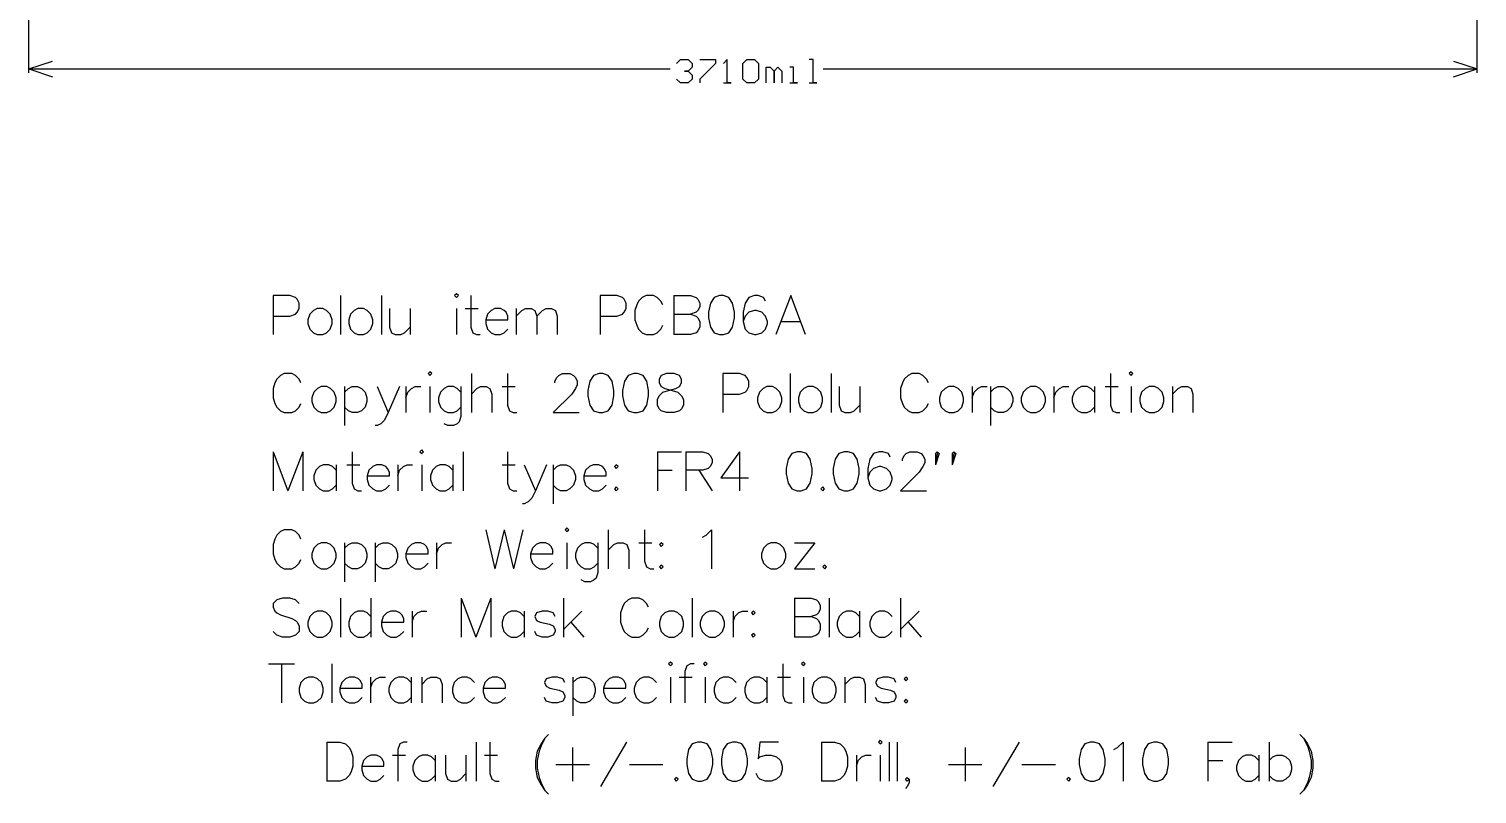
# Model space of a CAD drawing. Header units: millimetres. Extents: x 0.14 to 3.85, y -1.87 to 3.85.
# Drawn here: x 0.145 to 3.855, y -1.868 to 0.092 of the extents above; entities that cross this region are included whole.
import ezdxf

# ---------------------------------------------------------------- set-up
doc = ezdxf.new("R2010")
doc.units = ezdxf.units.MM
doc.layers.add('gg1', color=1, linetype='CONTINUOUS')

msp = doc.modelspace()

# ---------------------------------------------------------------- linework, layer by layer
at = {"layer": 'gg1', "color": 1}
for points in [[(0.145, -0.02), (0.145, 1.99)], [(3.855, -0.02), (3.855, 1.986)], [(0.145, -0.01), (0.205, 0.01)], [(1.8041, 0.004), (1.8141, 0.014), (1.834, 0.014), (1.844, 0.004), (1.844, -0.006), (1.834, -0.016), (1.8241, -0.016), (1.834, -0.016), (1.844, -0.026), (1.844, -0.036), (1.834, -0.046), (1.8141, -0.046), (1.8041, -0.036)], [(1.864, 0.014), (1.904, 0.014), (1.904, 0.004), (1.864, -0.036), (1.864, -0.046)], [(1.924, -0.046), (1.944, -0.046), (1.934, -0.046), (1.934, 0.014), (1.924, 0.004)], [(1.974, 0.004), (1.984, 0.014), (2.004, 0.014), (2.014, 0.004), (2.014, -0.036), (2.004, -0.046), (1.984, -0.046), (1.974, -0.036), (1.974, 0.004)], [(2.1439, -0.046), (2.1639, -0.046), (2.1539, -0.046), (2.1539, 0.014), (2.1439, 0.014)], [(3.795, 0.01), (3.855, -0.01)], [(0.145, -0.01), (1.7881, -0.01)], [(0.145, -0.01), (0.205, -0.03)], [(2.034, -0.046), (2.034, -0.006), (2.044, -0.006), (2.054, -0.016), (2.054, -0.046), (2.054, -0.016), (2.064, -0.006), (2.074, -0.016), (2.074, -0.046)], [(2.094, -0.046), (2.114, -0.046), (2.104, -0.046), (2.104, -0.006), (2.094, -0.006)], [(2.1799, -0.01), (3.855, -0.01)], [(3.795, -0.03), (3.855, -0.01)], [(0.7704, -0.6433), (0.8133, -0.6433), (0.8276, -0.6385), (0.8323, -0.6338), (0.8371, -0.6243), (0.8371, -0.61), (0.8323, -0.6005), (0.8276, -0.5957), (0.8133, -0.5909), (0.7704, -0.5909), (0.7704, -0.6909)], [(0.9433, -0.5909), (0.9433, -0.6909)], [(1.048, -0.5909), (1.048, -0.6909)], [(1.2356, -0.5909), (1.2403, -0.5957), (1.2451, -0.5909), (1.2403, -0.5862), (1.2356, -0.5909)], [(1.277, -0.5909), (1.277, -0.6719), (1.2818, -0.6862), (1.2913, -0.6909), (1.3008, -0.6909)], [(1.6084, -0.6433), (1.6512, -0.6433), (1.6655, -0.6385), (1.6703, -0.6338), (1.675, -0.6243), (1.675, -0.61), (1.6703, -0.6005), (1.6655, -0.5957), (1.6512, -0.5909), (1.6084, -0.5909), (1.6084, -0.6909)], [(1.7688, -0.6147), (1.764, -0.6052), (1.7545, -0.5957), (1.745, -0.5909), (1.726, -0.5909), (1.7164, -0.5957), (1.7069, -0.6052), (1.7022, -0.6147), (1.6974, -0.629), (1.6974, -0.6528), (1.7022, -0.6671), (1.7069, -0.6766), (1.7164, -0.6862), (1.726, -0.6909), (1.745, -0.6909), (1.7545, -0.6862), (1.764, -0.6766), (1.7688, -0.6671)], [(1.7969, -0.5909), (1.7969, -0.6909)], [(1.7969, -0.5909), (1.8397, -0.5909), (1.854, -0.5957), (1.8588, -0.6005), (1.8635, -0.61), (1.8635, -0.6195), (1.8588, -0.629), (1.854, -0.6338), (1.8397, -0.6385)], [(1.9145, -0.5909), (1.9002, -0.5957), (1.8907, -0.61), (1.8859, -0.6338), (1.8859, -0.6481), (1.8907, -0.6719), (1.9002, -0.6862), (1.9145, -0.6909), (1.924, -0.6909), (1.9383, -0.6862), (1.9478, -0.6719), (1.9526, -0.6481), (1.9526, -0.6338), (1.9478, -0.61), (1.9383, -0.5957), (1.924, -0.5909), (1.9145, -0.5909)], [(2.0321, -0.6052), (2.0273, -0.5957), (2.013, -0.5909), (2.0035, -0.5909), (1.9892, -0.5957), (1.9797, -0.61), (1.975, -0.6338), (1.975, -0.6576), (1.9797, -0.6766), (1.9892, -0.6862), (2.0035, -0.6909), (2.0083, -0.6909), (2.0226, -0.6862), (2.0321, -0.6766), (2.0368, -0.6623), (2.0368, -0.6576), (2.0321, -0.6433), (2.0226, -0.6338), (2.0083, -0.629), (2.0035, -0.629), (1.9892, -0.6338), (1.9797, -0.6433), (1.975, -0.6576)], [(2.1349, -0.6909), (2.0968, -0.5909), (2.0587, -0.6909)], [(0.8833, -0.6243), (0.8738, -0.629), (0.8642, -0.6385), (0.8595, -0.6528), (0.8595, -0.6623), (0.8642, -0.6766), (0.8738, -0.6862), (0.8833, -0.6909), (0.8976, -0.6909), (0.9071, -0.6862), (0.9166, -0.6766), (0.9214, -0.6623), (0.9214, -0.6528), (0.9166, -0.6385), (0.9071, -0.629), (0.8976, -0.6243), (0.8833, -0.6243)], [(0.988, -0.6243), (0.9785, -0.629), (0.969, -0.6385), (0.9642, -0.6528), (0.9642, -0.6623), (0.969, -0.6766), (0.9785, -0.6862), (0.988, -0.6909), (1.0023, -0.6909), (1.0118, -0.6862), (1.0213, -0.6766), (1.0261, -0.6623), (1.0261, -0.6528), (1.0213, -0.6385), (1.0118, -0.629), (1.0023, -0.6243), (0.988, -0.6243)], [(1.069, -0.6243), (1.069, -0.6719), (1.0737, -0.6862), (1.0832, -0.6909), (1.0975, -0.6909), (1.107, -0.6862), (1.1213, -0.6719)], [(1.1213, -0.6243), (1.1213, -0.6909)], [(1.2403, -0.6243), (1.2403, -0.6909)], [(1.2627, -0.6243), (1.2961, -0.6243)], [(1.3151, -0.6528), (1.3722, -0.6528), (1.3722, -0.6433), (1.3675, -0.6338), (1.3627, -0.629), (1.3532, -0.6243), (1.3389, -0.6243), (1.3294, -0.629), (1.3199, -0.6385), (1.3151, -0.6528), (1.3151, -0.6623), (1.3199, -0.6766), (1.3294, -0.6862), (1.3389, -0.6909), (1.3532, -0.6909), (1.3627, -0.6862), (1.3722, -0.6766)], [(1.3936, -0.6243), (1.3936, -0.6909)], [(1.3936, -0.6433), (1.4079, -0.629), (1.4175, -0.6243), (1.4317, -0.6243), (1.4413, -0.629), (1.446, -0.6433), (1.446, -0.6909)], [(1.446, -0.6433), (1.4603, -0.629), (1.4698, -0.6243), (1.4841, -0.6243), (1.4936, -0.629), (1.4984, -0.6433), (1.4984, -0.6909)], [(1.7969, -0.6385), (1.8397, -0.6385), (1.854, -0.6433), (1.8588, -0.6481), (1.8635, -0.6576), (1.8635, -0.6719), (1.8588, -0.6814), (1.854, -0.6862), (1.8397, -0.6909), (1.7969, -0.6909)], [(2.073, -0.6576), (2.1206, -0.6576)], [(0.8419, -0.8147), (0.8371, -0.8052), (0.8276, -0.7957), (0.8181, -0.7909), (0.799, -0.7909), (0.7895, -0.7957), (0.78, -0.8052), (0.7752, -0.8147), (0.7704, -0.829), (0.7704, -0.8528), (0.7752, -0.8671), (0.78, -0.8766), (0.7895, -0.8862), (0.799, -0.8909), (0.8181, -0.8909), (0.8276, -0.8862), (0.8371, -0.8766), (0.8419, -0.8671)], [(1.1675, -0.7909), (1.1723, -0.7957), (1.177, -0.7909), (1.1723, -0.7862), (1.1675, -0.7909)], [(1.2784, -0.7909), (1.2784, -0.8909)], [(1.3713, -0.7909), (1.3713, -0.8719), (1.376, -0.8862), (1.3856, -0.8909), (1.3951, -0.8909)], [(1.4927, -0.8147), (1.4927, -0.81), (1.4974, -0.8005), (1.5022, -0.7957), (1.5117, -0.7909), (1.5308, -0.7909), (1.5403, -0.7957), (1.545, -0.8005), (1.5498, -0.81), (1.5498, -0.8195), (1.545, -0.829), (1.5355, -0.8433), (1.4879, -0.8909), (1.5546, -0.8909)], [(1.6055, -0.7909), (1.5912, -0.7957), (1.5817, -0.81), (1.5769, -0.8338), (1.5769, -0.8481), (1.5817, -0.8719), (1.5912, -0.8862), (1.6055, -0.8909), (1.615, -0.8909), (1.6293, -0.8862), (1.6388, -0.8719), (1.6436, -0.8481), (1.6436, -0.8338), (1.6388, -0.81), (1.6293, -0.7957), (1.615, -0.7909), (1.6055, -0.7909)], [(1.6945, -0.7909), (1.6803, -0.7957), (1.6707, -0.81), (1.666, -0.8338), (1.666, -0.8481), (1.6707, -0.8719), (1.6803, -0.8862), (1.6945, -0.8909), (1.7041, -0.8909), (1.7183, -0.8862), (1.7279, -0.8719), (1.7326, -0.8481), (1.7326, -0.8338), (1.7279, -0.81), (1.7183, -0.7957), (1.7041, -0.7909), (1.6945, -0.7909)], [(1.7788, -0.7909), (1.7645, -0.7957), (1.7598, -0.8052), (1.7598, -0.8147), (1.7645, -0.8243), (1.774, -0.829), (1.7931, -0.8338), (1.8074, -0.8385), (1.8169, -0.8481), (1.8217, -0.8576), (1.8217, -0.8719), (1.8169, -0.8814), (1.8121, -0.8862), (1.7978, -0.8909), (1.7788, -0.8909), (1.7645, -0.8862), (1.7598, -0.8814), (1.755, -0.8719), (1.755, -0.8576), (1.7598, -0.8481), (1.7693, -0.8385), (1.7836, -0.8338), (1.8026, -0.829), (1.8121, -0.8243), (1.8169, -0.8147), (1.8169, -0.8052), (1.8121, -0.7957), (1.7978, -0.7909), (1.7788, -0.7909)], [(1.9226, -0.8433), (1.9654, -0.8433), (1.9797, -0.8385), (1.9845, -0.8338), (1.9892, -0.8243), (1.9892, -0.81), (1.9845, -0.8005), (1.9797, -0.7957), (1.9654, -0.7909), (1.9226, -0.7909), (1.9226, -0.8909)], [(2.0954, -0.7909), (2.0954, -0.8909)], [(2.2001, -0.7909), (2.2001, -0.8909)], [(2.4496, -0.8147), (2.4449, -0.8052), (2.4353, -0.7957), (2.4258, -0.7909), (2.4068, -0.7909), (2.3972, -0.7957), (2.3877, -0.8052), (2.383, -0.8147), (2.3782, -0.829), (2.3782, -0.8528), (2.383, -0.8671), (2.3877, -0.8766), (2.3972, -0.8862), (2.4068, -0.8909), (2.4258, -0.8909), (2.4353, -0.8862), (2.4449, -0.8766), (2.4496, -0.8671)], [(2.9162, -0.7909), (2.9162, -0.8719), (2.9209, -0.8862), (2.9305, -0.8909), (2.94, -0.8909)], [(2.9638, -0.7909), (2.9685, -0.7957), (2.9733, -0.7909), (2.9685, -0.7862), (2.9638, -0.7909)], [(0.8938, -0.8243), (0.8842, -0.829), (0.8747, -0.8385), (0.87, -0.8528), (0.87, -0.8623), (0.8747, -0.8766), (0.8842, -0.8862), (0.8938, -0.8909), (0.908, -0.8909), (0.9176, -0.8862), (0.9271, -0.8766), (0.9318, -0.8623), (0.9318, -0.8528), (0.9271, -0.8385), (0.9176, -0.829), (0.908, -0.8243), (0.8938, -0.8243)], [(0.9537, -0.8243), (0.9537, -0.9242)], [(0.9537, -0.8385), (0.9633, -0.829), (0.9728, -0.8243), (0.9871, -0.8243), (0.9966, -0.829), (1.0061, -0.8385), (1.0109, -0.8528), (1.0109, -0.8623), (1.0061, -0.8766), (0.9966, -0.8862), (0.9871, -0.8909), (0.9728, -0.8909), (0.9633, -0.8862), (0.9537, -0.8766)], [(1.0942, -0.8243), (1.0656, -0.8909), (1.0561, -0.91), (1.0466, -0.9195), (1.0371, -0.9242), (1.0323, -0.9242)], [(1.0371, -0.8243), (1.0656, -0.8909)], [(1.1109, -0.8243), (1.1109, -0.8909)], [(1.1109, -0.8528), (1.1156, -0.8385), (1.1251, -0.829), (1.1347, -0.8243), (1.1489, -0.8243)], [(1.1723, -0.8243), (1.1723, -0.8909)], [(1.2518, -0.8385), (1.2423, -0.829), (1.2327, -0.8243), (1.2184, -0.8243), (1.2089, -0.829), (1.1994, -0.8385), (1.1946, -0.8528), (1.1946, -0.8623), (1.1994, -0.8766), (1.2089, -0.8862), (1.2184, -0.8909), (1.2327, -0.8909), (1.2423, -0.8862), (1.2518, -0.8766)], [(1.2518, -0.8243), (1.2518, -0.9004), (1.247, -0.9147), (1.2423, -0.9195), (1.2327, -0.9242), (1.2184, -0.9242), (1.2089, -0.9195)], [(1.2784, -0.8433), (1.2927, -0.829), (1.3022, -0.8243), (1.3165, -0.8243), (1.326, -0.829), (1.3308, -0.8433), (1.3308, -0.8909)], [(1.357, -0.8243), (1.3903, -0.8243)], [(2.0354, -0.8243), (2.0259, -0.829), (2.0164, -0.8385), (2.0116, -0.8528), (2.0116, -0.8623), (2.0164, -0.8766), (2.0259, -0.8862), (2.0354, -0.8909), (2.0497, -0.8909), (2.0592, -0.8862), (2.0687, -0.8766), (2.0735, -0.8623), (2.0735, -0.8528), (2.0687, -0.8385), (2.0592, -0.829), (2.0497, -0.8243), (2.0354, -0.8243)], [(2.1402, -0.8243), (2.1306, -0.829), (2.1211, -0.8385), (2.1164, -0.8528), (2.1164, -0.8623), (2.1211, -0.8766), (2.1306, -0.8862), (2.1402, -0.8909), (2.1544, -0.8909), (2.164, -0.8862), (2.1735, -0.8766), (2.1782, -0.8623), (2.1782, -0.8528), (2.1735, -0.8385), (2.164, -0.829), (2.1544, -0.8243), (2.1402, -0.8243)], [(2.2211, -0.8243), (2.2211, -0.8719), (2.2259, -0.8862), (2.2354, -0.8909), (2.2497, -0.8909), (2.2592, -0.8862), (2.2735, -0.8719)], [(2.2735, -0.8243), (2.2735, -0.8909)], [(2.5015, -0.8243), (2.492, -0.829), (2.4825, -0.8385), (2.4777, -0.8528), (2.4777, -0.8623), (2.4825, -0.8766), (2.492, -0.8862), (2.5015, -0.8909), (2.5158, -0.8909), (2.5253, -0.8862), (2.5348, -0.8766), (2.5396, -0.8623), (2.5396, -0.8528), (2.5348, -0.8385), (2.5253, -0.829), (2.5158, -0.8243), (2.5015, -0.8243)], [(2.5615, -0.8243), (2.5615, -0.8909)], [(2.5615, -0.8528), (2.5663, -0.8385), (2.5758, -0.829), (2.5853, -0.8243), (2.5996, -0.8243)], [(2.6086, -0.8243), (2.6086, -0.9242)], [(2.6086, -0.8385), (2.6181, -0.829), (2.6277, -0.8243), (2.642, -0.8243), (2.6515, -0.829), (2.661, -0.8385), (2.6658, -0.8528), (2.6658, -0.8623), (2.661, -0.8766), (2.6515, -0.8862), (2.642, -0.8909), (2.6277, -0.8909), (2.6181, -0.8862), (2.6086, -0.8766)], [(2.711, -0.8243), (2.7015, -0.829), (2.6919, -0.8385), (2.6872, -0.8528), (2.6872, -0.8623), (2.6919, -0.8766), (2.7015, -0.8862), (2.711, -0.8909), (2.7253, -0.8909), (2.7348, -0.8862), (2.7443, -0.8766), (2.7491, -0.8623), (2.7491, -0.8528), (2.7443, -0.8385), (2.7348, -0.829), (2.7253, -0.8243), (2.711, -0.8243)], [(2.771, -0.8243), (2.771, -0.8909)], [(2.771, -0.8528), (2.7757, -0.8385), (2.7853, -0.829), (2.7948, -0.8243), (2.8091, -0.8243)], [(2.8752, -0.8385), (2.8657, -0.829), (2.8562, -0.8243), (2.8419, -0.8243), (2.8324, -0.829), (2.8229, -0.8385), (2.8181, -0.8528), (2.8181, -0.8623), (2.8229, -0.8766), (2.8324, -0.8862), (2.8419, -0.8909), (2.8562, -0.8909), (2.8657, -0.8862), (2.8752, -0.8766)], [(2.8752, -0.8243), (2.8752, -0.8909)], [(2.9019, -0.8243), (2.9352, -0.8243)], [(2.9685, -0.8243), (2.9685, -0.8909)], [(3.0147, -0.8243), (3.0052, -0.829), (2.9957, -0.8385), (2.9909, -0.8528), (2.9909, -0.8623), (2.9957, -0.8766), (3.0052, -0.8862), (3.0147, -0.8909), (3.029, -0.8909), (3.0385, -0.8862), (3.0481, -0.8766), (3.0528, -0.8623), (3.0528, -0.8528), (3.0481, -0.8385), (3.0385, -0.829), (3.029, -0.8243), (3.0147, -0.8243)], [(3.0747, -0.8243), (3.0747, -0.8909)], [(3.0747, -0.8433), (3.089, -0.829), (3.0985, -0.8243), (3.1128, -0.8243), (3.1223, -0.829), (3.1271, -0.8433), (3.1271, -0.8909)], [(0.7704, -0.9909), (0.7704, -1.0909)], [(0.7704, -0.9909), (0.8085, -1.0909)], [(0.8466, -0.9909), (0.8085, -1.0909)], [(0.8466, -0.9909), (0.8466, -1.0909)], [(0.9733, -0.9909), (0.9733, -1.0719), (0.978, -1.0862), (0.9875, -1.0909), (0.9971, -1.0909)], [(1.1466, -0.9909), (1.1513, -0.9957), (1.1561, -0.9909), (1.1513, -0.9862), (1.1466, -0.9909)], [(1.2575, -0.9909), (1.2575, -1.0909)], [(1.3713, -0.9909), (1.3713, -1.0719), (1.376, -1.0862), (1.3856, -1.0909), (1.3951, -1.0909)], [(1.755, -0.9909), (1.755, -1.0909)], [(1.755, -0.9909), (1.8169, -0.9909)], [(1.8283, -0.9909), (1.8283, -1.0909)], [(1.8283, -0.9909), (1.8712, -0.9909), (1.8854, -0.9957), (1.8902, -1.0005), (1.895, -1.01), (1.895, -1.0195), (1.8902, -1.029), (1.8854, -1.0338), (1.8712, -1.0385), (1.8283, -1.0385)], [(1.965, -0.9909), (1.9173, -1.0576), (1.9888, -1.0576)], [(1.965, -0.9909), (1.965, -1.0909)], [(2.1135, -0.9909), (2.0992, -0.9957), (2.0897, -1.01), (2.0849, -1.0338), (2.0849, -1.0481), (2.0897, -1.0719), (2.0992, -1.0862), (2.1135, -1.0909), (2.123, -1.0909), (2.1373, -1.0862), (2.1468, -1.0719), (2.1516, -1.0481), (2.1516, -1.0338), (2.1468, -1.01), (2.1373, -0.9957), (2.123, -0.9909), (2.1135, -0.9909)], [(2.2339, -0.9909), (2.2197, -0.9957), (2.2101, -1.01), (2.2054, -1.0338), (2.2054, -1.0481), (2.2101, -1.0719), (2.2197, -1.0862), (2.2339, -1.0909), (2.2435, -1.0909), (2.2577, -1.0862), (2.2673, -1.0719), (2.272, -1.0481), (2.272, -1.0338), (2.2673, -1.01), (2.2577, -0.9957), (2.2435, -0.9909), (2.2339, -0.9909)], [(2.3515, -1.0052), (2.3468, -0.9957), (2.3325, -0.9909), (2.323, -0.9909), (2.3087, -0.9957), (2.2992, -1.01), (2.2944, -1.0338), (2.2944, -1.0576), (2.2992, -1.0766), (2.3087, -1.0862), (2.323, -1.0909), (2.3277, -1.0909), (2.342, -1.0862), (2.3515, -1.0766), (2.3563, -1.0623), (2.3563, -1.0576), (2.3515, -1.0433), (2.342, -1.0338), (2.3277, -1.029), (2.323, -1.029), (2.3087, -1.0338), (2.2992, -1.0433), (2.2944, -1.0576)], [(2.383, -1.0147), (2.383, -1.01), (2.3877, -1.0005), (2.3925, -0.9957), (2.402, -0.9909), (2.421, -0.9909), (2.4306, -0.9957), (2.4353, -1.0005), (2.4401, -1.01), (2.4401, -1.0195), (2.4353, -1.029), (2.4258, -1.0433), (2.3782, -1.0909), (2.4449, -1.0909)], [(2.472, -0.9909), (2.4672, -0.9957), (2.4672, -1.0243)], [(2.472, -0.9909), (2.4767, -0.9957), (2.4672, -1.0243)], [(2.472, -0.9957), (2.4672, -1.0243)], [(2.5148, -0.9909), (2.5101, -0.9957), (2.5101, -1.0243)], [(2.5148, -0.9909), (2.5196, -0.9957), (2.5101, -1.0243)], [(2.5148, -0.9957), (2.5101, -1.0243)], [(0.9323, -1.0385), (0.9228, -1.029), (0.9133, -1.0243), (0.899, -1.0243), (0.8895, -1.029), (0.8799, -1.0385), (0.8752, -1.0528), (0.8752, -1.0623), (0.8799, -1.0766), (0.8895, -1.0862), (0.899, -1.0909), (0.9133, -1.0909), (0.9228, -1.0862), (0.9323, -1.0766)], [(0.9323, -1.0243), (0.9323, -1.0909)], [(0.959, -1.0243), (0.9923, -1.0243)], [(1.0114, -1.0528), (1.0685, -1.0528), (1.0685, -1.0433), (1.0637, -1.0338), (1.059, -1.029), (1.0494, -1.0243), (1.0352, -1.0243), (1.0256, -1.029), (1.0161, -1.0385), (1.0114, -1.0528), (1.0114, -1.0623), (1.0161, -1.0766), (1.0256, -1.0862), (1.0352, -1.0909), (1.0494, -1.0909), (1.059, -1.0862), (1.0685, -1.0766)], [(1.0899, -1.0243), (1.0899, -1.0909)], [(1.0899, -1.0528), (1.0947, -1.0385), (1.1042, -1.029), (1.1137, -1.0243), (1.128, -1.0243)], [(1.1513, -1.0243), (1.1513, -1.0909)], [(1.2308, -1.0385), (1.2213, -1.029), (1.2118, -1.0243), (1.1975, -1.0243), (1.188, -1.029), (1.1785, -1.0385), (1.1737, -1.0528), (1.1737, -1.0623), (1.1785, -1.0766), (1.188, -1.0862), (1.1975, -1.0909), (1.2118, -1.0909), (1.2213, -1.0862), (1.2308, -1.0766)], [(1.2308, -1.0243), (1.2308, -1.0909)], [(1.357, -1.0243), (1.3903, -1.0243)], [(1.4713, -1.0243), (1.4427, -1.0909), (1.4332, -1.11), (1.4236, -1.1195), (1.4141, -1.1242), (1.4094, -1.1242)], [(1.4141, -1.0243), (1.4427, -1.0909)], [(1.4879, -1.0243), (1.4879, -1.1242)], [(1.4879, -1.0385), (1.4974, -1.029), (1.507, -1.0243), (1.5212, -1.0243), (1.5308, -1.029), (1.5403, -1.0385), (1.545, -1.0528), (1.545, -1.0623), (1.5403, -1.0766), (1.5308, -1.0862), (1.5212, -1.0909), (1.507, -1.0909), (1.4974, -1.0862), (1.4879, -1.0766)], [(1.5665, -1.0528), (1.6236, -1.0528), (1.6236, -1.0433), (1.6188, -1.0338), (1.6141, -1.029), (1.6046, -1.0243), (1.5903, -1.0243), (1.5808, -1.029), (1.5712, -1.0385), (1.5665, -1.0528), (1.5665, -1.0623), (1.5712, -1.0766), (1.5808, -1.0862), (1.5903, -1.0909), (1.6046, -1.0909), (1.6141, -1.0862), (1.6236, -1.0766)], [(1.6498, -1.0243), (1.645, -1.029), (1.6498, -1.0338), (1.6545, -1.029), (1.6498, -1.0243)], [(1.755, -1.0385), (1.7931, -1.0385)], [(1.8616, -1.0385), (1.895, -1.0909)], [(1.6498, -1.0814), (1.645, -1.0862), (1.6498, -1.0909), (1.6545, -1.0862), (1.6498, -1.0814)], [(2.1787, -1.0814), (2.174, -1.0862), (2.1787, -1.0909), (2.1835, -1.0862), (2.1787, -1.0814)], [(1.5184, -1.1909), (1.5231, -1.1957), (1.5279, -1.1909), (1.5231, -1.1862), (1.5184, -1.1909)], [(0.8419, -1.2147), (0.8371, -1.2052), (0.8276, -1.1957), (0.8181, -1.1909), (0.799, -1.1909), (0.7895, -1.1957), (0.78, -1.2052), (0.7752, -1.2147), (0.7704, -1.229), (0.7704, -1.2528), (0.7752, -1.2671), (0.78, -1.2766), (0.7895, -1.2862), (0.799, -1.2909), (0.8181, -1.2909), (0.8276, -1.2862), (0.8371, -1.2766), (0.8419, -1.2671)], [(0.8938, -1.2243), (0.8842, -1.229), (0.8747, -1.2385), (0.87, -1.2528), (0.87, -1.2623), (0.8747, -1.2766), (0.8842, -1.2862), (0.8938, -1.2909), (0.908, -1.2909), (0.9176, -1.2862), (0.9271, -1.2766), (0.9318, -1.2623), (0.9318, -1.2528), (0.9271, -1.2385), (0.9176, -1.229), (0.908, -1.2243), (0.8938, -1.2243)], [(0.9537, -1.2243), (0.9537, -1.3242)], [(0.9537, -1.2385), (0.9633, -1.229), (0.9728, -1.2243), (0.9871, -1.2243), (0.9966, -1.229), (1.0061, -1.2385), (1.0109, -1.2528), (1.0109, -1.2623), (1.0061, -1.2766), (0.9966, -1.2862), (0.9871, -1.2909), (0.9728, -1.2909), (0.9633, -1.2862), (0.9537, -1.2766)], [(1.0323, -1.2243), (1.0323, -1.3242)], [(1.0323, -1.2385), (1.0418, -1.229), (1.0513, -1.2243), (1.0656, -1.2243), (1.0751, -1.229), (1.0847, -1.2385), (1.0894, -1.2528), (1.0894, -1.2623), (1.0847, -1.2766), (1.0751, -1.2862), (1.0656, -1.2909), (1.0513, -1.2909), (1.0418, -1.2862), (1.0323, -1.2766)], [(1.1109, -1.2528), (1.168, -1.2528), (1.168, -1.2433), (1.1632, -1.2338), (1.1585, -1.229), (1.1489, -1.2243), (1.1347, -1.2243), (1.1251, -1.229), (1.1156, -1.2385), (1.1109, -1.2528), (1.1109, -1.2623), (1.1156, -1.2766), (1.1251, -1.2862), (1.1347, -1.2909), (1.1489, -1.2909), (1.1585, -1.2862), (1.168, -1.2766)], [(1.1894, -1.2243), (1.1894, -1.2909)], [(1.1894, -1.2528), (1.1942, -1.2385), (1.2037, -1.229), (1.2132, -1.2243), (1.2275, -1.2243)], [(1.3151, -1.1909), (1.3389, -1.2909)], [(1.3627, -1.1909), (1.3389, -1.2909)], [(1.3627, -1.1909), (1.3865, -1.2909)], [(1.4103, -1.1909), (1.3865, -1.2909)], [(1.4303, -1.2528), (1.4874, -1.2528), (1.4874, -1.2433), (1.4827, -1.2338), (1.4779, -1.229), (1.4684, -1.2243), (1.4541, -1.2243), (1.4446, -1.229), (1.4351, -1.2385), (1.4303, -1.2528), (1.4303, -1.2623), (1.4351, -1.2766), (1.4446, -1.2862), (1.4541, -1.2909), (1.4684, -1.2909), (1.4779, -1.2862), (1.4874, -1.2766)], [(1.5231, -1.2243), (1.5231, -1.2909)], [(1.6027, -1.2385), (1.5931, -1.229), (1.5836, -1.2243), (1.5693, -1.2243), (1.5598, -1.229), (1.5503, -1.2385), (1.5455, -1.2528), (1.5455, -1.2623), (1.5503, -1.2766), (1.5598, -1.2862), (1.5693, -1.2909), (1.5836, -1.2909), (1.5931, -1.2862), (1.6027, -1.2766)], [(1.6027, -1.2243), (1.6027, -1.3004), (1.5979, -1.3147), (1.5931, -1.3195), (1.5836, -1.3242), (1.5693, -1.3242), (1.5598, -1.3195)], [(1.6293, -1.1909), (1.6293, -1.2909)], [(1.6293, -1.2433), (1.6436, -1.229), (1.6531, -1.2243), (1.6674, -1.2243), (1.6769, -1.229), (1.6817, -1.2433), (1.6817, -1.2909)], [(1.7079, -1.2243), (1.7412, -1.2243)], [(1.7221, -1.1909), (1.7221, -1.2719), (1.7269, -1.2862), (1.7364, -1.2909), (1.746, -1.2909)], [(1.765, -1.2243), (1.7602, -1.229), (1.765, -1.2338), (1.7698, -1.229), (1.765, -1.2243)], [(1.8702, -1.21), (1.8797, -1.2052), (1.894, -1.1909), (1.894, -1.2909)], [(2.0459, -1.2243), (2.0364, -1.229), (2.0268, -1.2385), (2.0221, -1.2528), (2.0221, -1.2623), (2.0268, -1.2766), (2.0364, -1.2862), (2.0459, -1.2909), (2.0602, -1.2909), (2.0697, -1.2862), (2.0792, -1.2766), (2.084, -1.2623), (2.084, -1.2528), (2.0792, -1.2385), (2.0697, -1.229), (2.0602, -1.2243), (2.0459, -1.2243)], [(2.1582, -1.2243), (2.1059, -1.2909)], [(2.1059, -1.2243), (2.1582, -1.2243)], [(1.765, -1.2814), (1.7602, -1.2862), (1.765, -1.2909), (1.7698, -1.2862), (1.765, -1.2814)], [(2.1059, -1.2909), (2.1582, -1.2909)], [(2.184, -1.2814), (2.1792, -1.2862), (2.184, -1.2909), (2.1887, -1.2862), (2.184, -1.2814)], [(0.8371, -1.3802), (0.8276, -1.3707), (0.8133, -1.3659), (0.7943, -1.3659), (0.78, -1.3707), (0.7704, -1.3802), (0.7704, -1.3897), (0.7752, -1.3993), (0.78, -1.404), (0.7895, -1.4088), (0.8181, -1.4183), (0.8276, -1.4231), (0.8323, -1.4278), (0.8371, -1.4373), (0.8371, -1.4516), (0.8276, -1.4612), (0.8133, -1.4659), (0.7943, -1.4659), (0.78, -1.4612), (0.7704, -1.4516)], [(0.9433, -1.3659), (0.9433, -1.4659)], [(1.0213, -1.3659), (1.0213, -1.4659)], [(1.2523, -1.3659), (1.2523, -1.4659)], [(1.2523, -1.3659), (1.2903, -1.4659)], [(1.3284, -1.3659), (1.2903, -1.4659)], [(1.3284, -1.3659), (1.3284, -1.4659)], [(1.5141, -1.3659), (1.5141, -1.4659)], [(1.7321, -1.3897), (1.7274, -1.3802), (1.7179, -1.3707), (1.7083, -1.3659), (1.6893, -1.3659), (1.6798, -1.3707), (1.6703, -1.3802), (1.6655, -1.3897), (1.6607, -1.404), (1.6607, -1.4278), (1.6655, -1.4421), (1.6703, -1.4516), (1.6798, -1.4612), (1.6893, -1.4659), (1.7083, -1.4659), (1.7179, -1.4612), (1.7274, -1.4516), (1.7321, -1.4421)], [(1.844, -1.3659), (1.844, -1.4659)], [(2.1059, -1.3659), (2.1059, -1.4659)], [(2.1059, -1.3659), (2.1487, -1.3659), (2.163, -1.3707), (2.1678, -1.3755), (2.1725, -1.385), (2.1725, -1.3945), (2.1678, -1.404), (2.163, -1.4088), (2.1487, -1.4135)], [(2.1949, -1.3659), (2.1949, -1.4659)], [(2.3782, -1.3659), (2.3782, -1.4659)], [(0.8833, -1.3993), (0.8738, -1.404), (0.8642, -1.4135), (0.8595, -1.4278), (0.8595, -1.4373), (0.8642, -1.4516), (0.8738, -1.4612), (0.8833, -1.4659), (0.8976, -1.4659), (0.9071, -1.4612), (0.9166, -1.4516), (0.9214, -1.4373), (0.9214, -1.4278), (0.9166, -1.4135), (0.9071, -1.404), (0.8976, -1.3993), (0.8833, -1.3993)], [(1.0213, -1.4135), (1.0118, -1.404), (1.0023, -1.3993), (0.988, -1.3993), (0.9785, -1.404), (0.969, -1.4135), (0.9642, -1.4278), (0.9642, -1.4373), (0.969, -1.4516), (0.9785, -1.4612), (0.988, -1.4659), (1.0023, -1.4659), (1.0118, -1.4612), (1.0213, -1.4516)], [(1.048, -1.4278), (1.1051, -1.4278), (1.1051, -1.4183), (1.1004, -1.4088), (1.0956, -1.404), (1.0861, -1.3993), (1.0718, -1.3993), (1.0623, -1.404), (1.0528, -1.4135), (1.048, -1.4278), (1.048, -1.4373), (1.0528, -1.4516), (1.0623, -1.4612), (1.0718, -1.4659), (1.0861, -1.4659), (1.0956, -1.4612), (1.1051, -1.4516)], [(1.1266, -1.3993), (1.1266, -1.4659)], [(1.1266, -1.4278), (1.1313, -1.4135), (1.1408, -1.404), (1.1504, -1.3993), (1.1646, -1.3993)], [(1.4141, -1.4135), (1.4046, -1.404), (1.3951, -1.3993), (1.3808, -1.3993), (1.3713, -1.404), (1.3618, -1.4135), (1.357, -1.4278), (1.357, -1.4373), (1.3618, -1.4516), (1.3713, -1.4612), (1.3808, -1.4659), (1.3951, -1.4659), (1.4046, -1.4612), (1.4141, -1.4516)], [(1.4141, -1.3993), (1.4141, -1.4659)], [(1.4932, -1.4135), (1.4884, -1.404), (1.4741, -1.3993), (1.4598, -1.3993), (1.4455, -1.404), (1.4408, -1.4135), (1.4455, -1.4231), (1.4551, -1.4278), (1.4789, -1.4326), (1.4884, -1.4373), (1.4932, -1.4469), (1.4932, -1.4516), (1.4884, -1.4612), (1.4741, -1.4659), (1.4598, -1.4659), (1.4455, -1.4612), (1.4408, -1.4516)], [(1.5617, -1.3993), (1.5141, -1.4469)], [(1.784, -1.3993), (1.7745, -1.404), (1.765, -1.4135), (1.7602, -1.4278), (1.7602, -1.4373), (1.765, -1.4516), (1.7745, -1.4612), (1.784, -1.4659), (1.7983, -1.4659), (1.8078, -1.4612), (1.8174, -1.4516), (1.8221, -1.4373), (1.8221, -1.4278), (1.8174, -1.4135), (1.8078, -1.404), (1.7983, -1.3993), (1.784, -1.3993)], [(1.8888, -1.3993), (1.8793, -1.404), (1.8697, -1.4135), (1.865, -1.4278), (1.865, -1.4373), (1.8697, -1.4516), (1.8793, -1.4612), (1.8888, -1.4659), (1.9031, -1.4659), (1.9126, -1.4612), (1.9221, -1.4516), (1.9269, -1.4373), (1.9269, -1.4278), (1.9221, -1.4135), (1.9126, -1.404), (1.9031, -1.3993), (1.8888, -1.3993)], [(1.9488, -1.3993), (1.9488, -1.4659)], [(1.9488, -1.4278), (1.9535, -1.4135), (1.9631, -1.404), (1.9726, -1.3993), (1.9869, -1.3993)], [(2.0007, -1.3993), (1.9959, -1.404), (2.0007, -1.4088), (2.0054, -1.404), (2.0007, -1.3993)], [(2.273, -1.4135), (2.2635, -1.404), (2.2539, -1.3993), (2.2397, -1.3993), (2.2301, -1.404), (2.2206, -1.4135), (2.2159, -1.4278), (2.2159, -1.4373), (2.2206, -1.4516), (2.2301, -1.4612), (2.2397, -1.4659), (2.2539, -1.4659), (2.2635, -1.4612), (2.273, -1.4516)], [(2.273, -1.3993), (2.273, -1.4659)], [(2.3568, -1.4135), (2.3473, -1.404), (2.3377, -1.3993), (2.3235, -1.3993), (2.3139, -1.404), (2.3044, -1.4135), (2.2996, -1.4278), (2.2996, -1.4373), (2.3044, -1.4516), (2.3139, -1.4612), (2.3235, -1.4659), (2.3377, -1.4659), (2.3473, -1.4612), (2.3568, -1.4516)], [(2.4258, -1.3993), (2.3782, -1.4469)], [(1.5331, -1.4278), (1.5665, -1.4659)], [(2.1059, -1.4135), (2.1487, -1.4135), (2.163, -1.4183), (2.1678, -1.4231), (2.1725, -1.4326), (2.1725, -1.4469), (2.1678, -1.4564), (2.163, -1.4612), (2.1487, -1.4659), (2.1059, -1.4659)], [(2.3972, -1.4278), (2.4306, -1.4659)], [(2.0007, -1.4564), (1.9959, -1.4612), (2.0007, -1.4659), (2.0054, -1.4612), (2.0007, -1.4564)], [(0.7584, -1.5349), (0.8251, -1.5349)], [(0.7918, -1.5349), (0.7918, -1.6349)], [(0.9208, -1.5349), (0.9208, -1.6349)], [(1.7839, -1.5349), (1.7887, -1.5397), (1.7935, -1.5349), (1.7887, -1.5302), (1.7839, -1.5349)], [(1.8492, -1.5349), (1.8396, -1.5349), (1.8301, -1.5397), (1.8254, -1.554), (1.8254, -1.6349)], [(1.873, -1.5349), (1.8777, -1.5397), (1.8825, -1.5349), (1.8777, -1.5302), (1.873, -1.5349)], [(2.0767, -1.5349), (2.0767, -1.6159), (2.0815, -1.6302), (2.091, -1.6349), (2.1005, -1.6349)], [(2.1243, -1.5349), (2.1291, -1.5397), (2.1339, -1.5349), (2.1291, -1.5302), (2.1243, -1.5349)], [(0.8608, -1.5683), (0.8513, -1.573), (0.8418, -1.5825), (0.837, -1.5968), (0.837, -1.6063), (0.8418, -1.6206), (0.8513, -1.6302), (0.8608, -1.6349), (0.8751, -1.6349), (0.8846, -1.6302), (0.8941, -1.6206), (0.8989, -1.6063), (0.8989, -1.5968), (0.8941, -1.5825), (0.8846, -1.573), (0.8751, -1.5683), (0.8608, -1.5683)], [(0.9417, -1.5968), (0.9989, -1.5968), (0.9989, -1.5873), (0.9941, -1.5778), (0.9894, -1.573), (0.9798, -1.5683), (0.9655, -1.5683), (0.956, -1.573), (0.9465, -1.5825), (0.9417, -1.5968), (0.9417, -1.6063), (0.9465, -1.6206), (0.956, -1.6302), (0.9655, -1.6349), (0.9798, -1.6349), (0.9894, -1.6302), (0.9989, -1.6206)], [(1.0203, -1.5683), (1.0203, -1.6349)], [(1.0203, -1.5968), (1.0251, -1.5825), (1.0346, -1.573), (1.0441, -1.5683), (1.0584, -1.5683)], [(1.1246, -1.5825), (1.115, -1.573), (1.1055, -1.5683), (1.0912, -1.5683), (1.0817, -1.573), (1.0722, -1.5825), (1.0674, -1.5968), (1.0674, -1.6063), (1.0722, -1.6206), (1.0817, -1.6302), (1.0912, -1.6349), (1.1055, -1.6349), (1.115, -1.6302), (1.1246, -1.6206)], [(1.1246, -1.5683), (1.1246, -1.6349)], [(1.1512, -1.5683), (1.1512, -1.6349)], [(1.1512, -1.5873), (1.1655, -1.573), (1.175, -1.5683), (1.1893, -1.5683), (1.1988, -1.573), (1.2036, -1.5873), (1.2036, -1.6349)], [(1.2869, -1.5825), (1.2774, -1.573), (1.2679, -1.5683), (1.2536, -1.5683), (1.2441, -1.573), (1.2345, -1.5825), (1.2298, -1.5968), (1.2298, -1.6063), (1.2345, -1.6206), (1.2441, -1.6302), (1.2536, -1.6349), (1.2679, -1.6349), (1.2774, -1.6302), (1.2869, -1.6206)], [(1.3083, -1.5968), (1.3655, -1.5968), (1.3655, -1.5873), (1.3607, -1.5778), (1.3559, -1.573), (1.3464, -1.5683), (1.3321, -1.5683), (1.3226, -1.573), (1.3131, -1.5825), (1.3083, -1.5968), (1.3083, -1.6063), (1.3131, -1.6206), (1.3226, -1.6302), (1.3321, -1.6349), (1.3464, -1.6349), (1.3559, -1.6302), (1.3655, -1.6206)], [(1.5178, -1.5825), (1.513, -1.573), (1.4988, -1.5683), (1.4845, -1.5683), (1.4702, -1.573), (1.4654, -1.5825), (1.4702, -1.5921), (1.4797, -1.5968), (1.5035, -1.6016), (1.513, -1.6063), (1.5178, -1.6159), (1.5178, -1.6206), (1.513, -1.6302), (1.4988, -1.6349), (1.4845, -1.6349), (1.4702, -1.6302), (1.4654, -1.6206)], [(1.5388, -1.5683), (1.5388, -1.6682)], [(1.5388, -1.5825), (1.5483, -1.573), (1.5578, -1.5683), (1.5721, -1.5683), (1.5816, -1.573), (1.5911, -1.5825), (1.5959, -1.5968), (1.5959, -1.6063), (1.5911, -1.6206), (1.5816, -1.6302), (1.5721, -1.6349), (1.5578, -1.6349), (1.5483, -1.6302), (1.5388, -1.6206)], [(1.6173, -1.5968), (1.6744, -1.5968), (1.6744, -1.5873), (1.6697, -1.5778), (1.6649, -1.573), (1.6554, -1.5683), (1.6411, -1.5683), (1.6316, -1.573), (1.6221, -1.5825), (1.6173, -1.5968), (1.6173, -1.6063), (1.6221, -1.6206), (1.6316, -1.6302), (1.6411, -1.6349), (1.6554, -1.6349), (1.6649, -1.6302), (1.6744, -1.6206)], [(1.753, -1.5825), (1.7435, -1.573), (1.734, -1.5683), (1.7197, -1.5683), (1.7102, -1.573), (1.7006, -1.5825), (1.6959, -1.5968), (1.6959, -1.6063), (1.7006, -1.6206), (1.7102, -1.6302), (1.7197, -1.6349), (1.734, -1.6349), (1.7435, -1.6302), (1.753, -1.6206)], [(1.7887, -1.5683), (1.7887, -1.6349)], [(1.8111, -1.5683), (1.8444, -1.5683)], [(1.8777, -1.5683), (1.8777, -1.6349)], [(1.9572, -1.5825), (1.9477, -1.573), (1.9382, -1.5683), (1.9239, -1.5683), (1.9144, -1.573), (1.9049, -1.5825), (1.9001, -1.5968), (1.9001, -1.6063), (1.9049, -1.6206), (1.9144, -1.6302), (1.9239, -1.6349), (1.9382, -1.6349), (1.9477, -1.6302), (1.9572, -1.6206)], [(2.0358, -1.5825), (2.0263, -1.573), (2.0168, -1.5683), (2.0025, -1.5683), (1.9929, -1.573), (1.9834, -1.5825), (1.9787, -1.5968), (1.9787, -1.6063), (1.9834, -1.6206), (1.9929, -1.6302), (2.0025, -1.6349), (2.0168, -1.6349), (2.0263, -1.6302), (2.0358, -1.6206)], [(2.0358, -1.5683), (2.0358, -1.6349)], [(2.0625, -1.5683), (2.0958, -1.5683)], [(2.1291, -1.5683), (2.1291, -1.6349)], [(2.1753, -1.5683), (2.1658, -1.573), (2.1562, -1.5825), (2.1515, -1.5968), (2.1515, -1.6063), (2.1562, -1.6206), (2.1658, -1.6302), (2.1753, -1.6349), (2.1896, -1.6349), (2.1991, -1.6302), (2.2086, -1.6206), (2.2134, -1.6063), (2.2134, -1.5968), (2.2086, -1.5825), (2.1991, -1.573), (2.1896, -1.5683), (2.1753, -1.5683)], [(2.2353, -1.5683), (2.2353, -1.6349)], [(2.2353, -1.5873), (2.2496, -1.573), (2.2591, -1.5683), (2.2734, -1.5683), (2.2829, -1.573), (2.2876, -1.5873), (2.2876, -1.6349)], [(2.3662, -1.5825), (2.3614, -1.573), (2.3472, -1.5683), (2.3329, -1.5683), (2.3186, -1.573), (2.3138, -1.5825), (2.3186, -1.5921), (2.3281, -1.5968), (2.3519, -1.6016), (2.3614, -1.6063), (2.3662, -1.6159), (2.3662, -1.6206), (2.3614, -1.6302), (2.3472, -1.6349), (2.3329, -1.6349), (2.3186, -1.6302), (2.3138, -1.6206)], [(2.3919, -1.5683), (2.3871, -1.573), (2.3919, -1.5778), (2.3967, -1.573), (2.3919, -1.5683)], [(2.3919, -1.6254), (2.3871, -1.6302), (2.3919, -1.6349), (2.3967, -1.6302), (2.3919, -1.6254)], [(0.9084, -1.7349), (0.9084, -1.8349)], [(0.9084, -1.7349), (0.9418, -1.7349), (0.9561, -1.7397), (0.9656, -1.7492), (0.9703, -1.7587), (0.9751, -1.773), (0.9751, -1.7968), (0.9703, -1.8111), (0.9656, -1.8206), (0.9561, -1.8302), (0.9418, -1.8349), (0.9084, -1.8349)], [(1.1141, -1.7349), (1.1046, -1.7349), (1.0951, -1.7397), (1.0903, -1.754), (1.0903, -1.8349)], [(1.2907, -1.7349), (1.2907, -1.8349)], [(1.326, -1.7349), (1.326, -1.8159), (1.3307, -1.8302), (1.3403, -1.8349), (1.3498, -1.8349)], [(1.4759, -1.7159), (1.4664, -1.7254), (1.4569, -1.7397), (1.4474, -1.7587), (1.4426, -1.7825), (1.4426, -1.8016), (1.4474, -1.8254), (1.4569, -1.8444), (1.4664, -1.8587), (1.4759, -1.8682)], [(1.4664, -1.7254), (1.4569, -1.7445), (1.4521, -1.7587), (1.4474, -1.7825), (1.4474, -1.8016), (1.4521, -1.8254), (1.4569, -1.8397), (1.4664, -1.8587)], [(1.6102, -1.8492), (1.6769, -1.7349)], [(1.8587, -1.7349), (1.8444, -1.7397), (1.8349, -1.754), (1.8302, -1.7778), (1.8302, -1.7921), (1.8349, -1.8159), (1.8444, -1.8302), (1.8587, -1.8349), (1.8682, -1.8349), (1.8825, -1.8302), (1.892, -1.8159), (1.8968, -1.7921), (1.8968, -1.7778), (1.892, -1.754), (1.8825, -1.7397), (1.8682, -1.7349), (1.8587, -1.7349)], [(1.9477, -1.7349), (1.9335, -1.7397), (1.9239, -1.754), (1.9192, -1.7778), (1.9192, -1.7921), (1.9239, -1.8159), (1.9335, -1.8302), (1.9477, -1.8349), (1.9573, -1.8349), (1.9716, -1.8302), (1.9811, -1.8159), (1.9858, -1.7921), (1.9858, -1.7778), (1.9811, -1.754), (1.9716, -1.7397), (1.9573, -1.7349), (1.9477, -1.7349)], [(2.0653, -1.7349), (2.0177, -1.7349), (2.013, -1.7778), (2.0177, -1.773), (2.032, -1.7683), (2.0463, -1.7683), (2.0606, -1.773), (2.0701, -1.7825), (2.0749, -1.7968), (2.0749, -1.8063), (2.0701, -1.8206), (2.0606, -1.8302), (2.0463, -1.8349), (2.032, -1.8349), (2.0177, -1.8302), (2.013, -1.8254), (2.0082, -1.8159)], [(2.1758, -1.7349), (2.1758, -1.8349)], [(2.1758, -1.7349), (2.2091, -1.7349), (2.2234, -1.7397), (2.2329, -1.7492), (2.2377, -1.7587), (2.2424, -1.773), (2.2424, -1.7968), (2.2377, -1.8111), (2.2329, -1.8206), (2.2234, -1.8302), (2.2091, -1.8349), (2.1758, -1.8349)], [(2.3215, -1.7349), (2.3262, -1.7397), (2.331, -1.7349), (2.3262, -1.7302), (2.3215, -1.7349)], [(2.3486, -1.7349), (2.3486, -1.8349)], [(2.3696, -1.7349), (2.3696, -1.8349)], [(2.6157, -1.8492), (2.6824, -1.7349)], [(2.8642, -1.7349), (2.8499, -1.7397), (2.8404, -1.754), (2.8357, -1.7778), (2.8357, -1.7921), (2.8404, -1.8159), (2.8499, -1.8302), (2.8642, -1.8349), (2.8737, -1.8349), (2.888, -1.8302), (2.8975, -1.8159), (2.9023, -1.7921), (2.9023, -1.7778), (2.8975, -1.754), (2.888, -1.7397), (2.8737, -1.7349), (2.8642, -1.7349)], [(2.9247, -1.754), (2.9342, -1.7492), (2.9485, -1.7349), (2.9485, -1.8349)], [(3.0266, -1.7349), (3.0123, -1.7397), (3.0028, -1.754), (2.998, -1.7778), (2.998, -1.7921), (3.0028, -1.8159), (3.0123, -1.8302), (3.0266, -1.8349), (3.0361, -1.8349), (3.0504, -1.8302), (3.0599, -1.8159), (3.0647, -1.7921), (3.0647, -1.7778), (3.0599, -1.754), (3.0504, -1.7397), (3.0361, -1.7349), (3.0266, -1.7349)], [(3.1656, -1.7349), (3.1656, -1.8349)], [(3.1656, -1.7349), (3.2275, -1.7349)], [(3.3227, -1.7349), (3.3227, -1.8349)], [(3.4012, -1.7159), (3.4108, -1.7254), (3.4203, -1.7397), (3.4298, -1.7587), (3.4346, -1.7825), (3.4346, -1.8016), (3.4298, -1.8254), (3.4203, -1.8444), (3.4108, -1.8587), (3.4012, -1.8682)], [(3.4108, -1.7254), (3.4203, -1.7445), (3.4251, -1.7587), (3.4298, -1.7825), (3.4298, -1.8016), (3.4251, -1.8254), (3.4203, -1.8397), (3.4108, -1.8587)], [(0.9975, -1.7968), (1.0546, -1.7968), (1.0546, -1.7873), (1.0498, -1.7778), (1.0451, -1.773), (1.0356, -1.7683), (1.0213, -1.7683), (1.0118, -1.773), (1.0022, -1.7825), (0.9975, -1.7968), (0.9975, -1.8063), (1.0022, -1.8206), (1.0118, -1.8302), (1.0213, -1.8349), (1.0356, -1.8349), (1.0451, -1.8302), (1.0546, -1.8206)], [(1.076, -1.7683), (1.1094, -1.7683)], [(1.1855, -1.7825), (1.176, -1.773), (1.1665, -1.7683), (1.1522, -1.7683), (1.1427, -1.773), (1.1332, -1.7825), (1.1284, -1.7968), (1.1284, -1.8063), (1.1332, -1.8206), (1.1427, -1.8302), (1.1522, -1.8349), (1.1665, -1.8349), (1.176, -1.8302), (1.1855, -1.8206)], [(1.1855, -1.7683), (1.1855, -1.8349)], [(1.2122, -1.7683), (1.2122, -1.8159), (1.217, -1.8302), (1.2265, -1.8349), (1.2408, -1.8349), (1.2503, -1.8302), (1.2646, -1.8159)], [(1.2646, -1.7683), (1.2646, -1.8349)], [(1.3117, -1.7683), (1.345, -1.7683)], [(1.5378, -1.7492), (1.5378, -1.8349)], [(2.2648, -1.7683), (2.2648, -1.8349)], [(2.2648, -1.7968), (2.2696, -1.7825), (2.2791, -1.773), (2.2886, -1.7683), (2.3029, -1.7683)], [(2.3262, -1.7683), (2.3262, -1.8349)], [(2.5433, -1.7492), (2.5433, -1.8349)], [(3.296, -1.7825), (3.2865, -1.773), (3.277, -1.7683), (3.2627, -1.7683), (3.2532, -1.773), (3.2437, -1.7825), (3.2389, -1.7968), (3.2389, -1.8063), (3.2437, -1.8206), (3.2532, -1.8302), (3.2627, -1.8349), (3.277, -1.8349), (3.2865, -1.8302), (3.296, -1.8206)], [(3.296, -1.7683), (3.296, -1.8349)], [(3.3227, -1.7825), (3.3322, -1.773), (3.3417, -1.7683), (3.356, -1.7683), (3.3655, -1.773), (3.3751, -1.7825), (3.3798, -1.7968), (3.3798, -1.8063), (3.3751, -1.8206), (3.3655, -1.8302), (3.356, -1.8349), (3.3417, -1.8349), (3.3322, -1.8302), (3.3227, -1.8206)], [(1.495, -1.7921), (1.5807, -1.7921)], [(1.6835, -1.7921), (1.7692, -1.7921)], [(2.5005, -1.7921), (2.5862, -1.7921)], [(2.689, -1.7921), (2.7747, -1.7921)], [(3.1656, -1.7825), (3.2037, -1.7825)], [(1.8035, -1.8254), (1.7987, -1.8302), (1.8035, -1.8349), (1.8083, -1.8302), (1.8035, -1.8254)], [(2.4, -1.8302), (2.3953, -1.8349), (2.3905, -1.8302), (2.3953, -1.8254), (2.4, -1.8302), (2.4, -1.8397), (2.3953, -1.8492), (2.3905, -1.854)], [(2.809, -1.8254), (2.8042, -1.8302), (2.809, -1.8349), (2.8138, -1.8302), (2.809, -1.8254)]]:
    msp.add_lwpolyline(points, dxfattribs=at)

doc.saveas('drawing.dxf')
